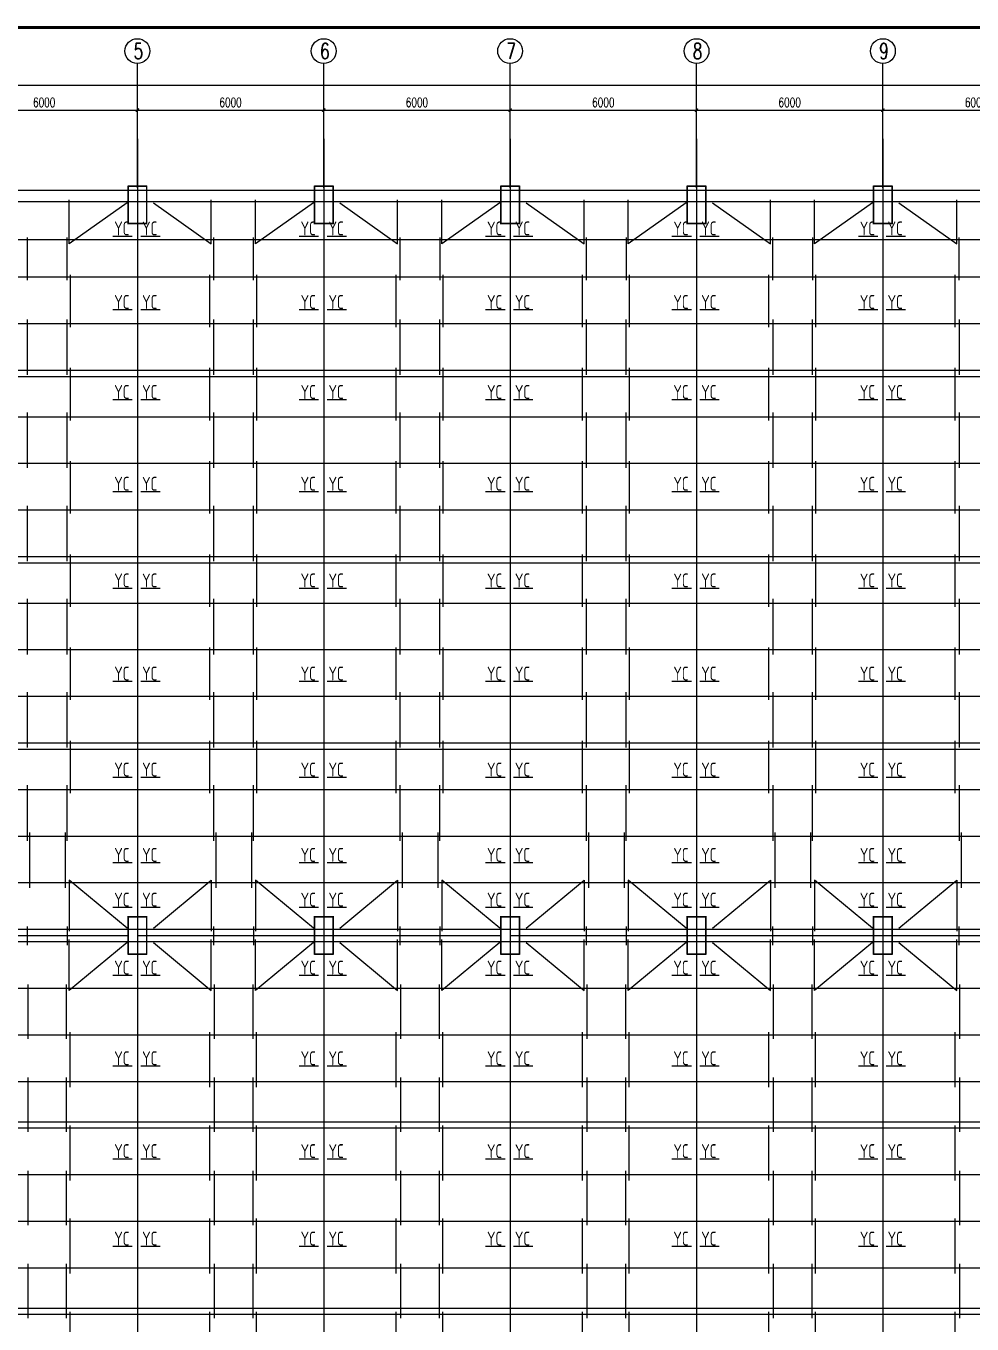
# Model space of a CAD drawing. Extents: x -73672 to 366960, y -527333 to 140666.
# Drawn here: x 219770 to 250226, y -317779 to -275983 of the extents above; entities that cross this region are included whole.
import ezdxf
from ezdxf.enums import TextEntityAlignment as Align

# ---------------------------------------------------------------- set-up
doc = ezdxf.new("R2010")
doc.units = 0
doc.header["$LTSCALE"] = 1000
doc.header["$MEASUREMENT"] = 0
for name, color, linetype in [('AXIS', 3, 'Continuous'), ('AXIS_TEXT', 7, 'Continuous'), ('COLUMN', 9, 'Continuous'), ('PUB_TITLE', 4, 'Continuous'), ('TEXT', 3, 'Continuous')]:
    doc.layers.add(name, color=color, linetype=linetype)
doc.styles.add('_TCH_AXIS', font='COMPLEX', dxfattribs={"bigfont": 'GBCBIG'})
doc.styles.add('_TCH_DIM_T3', font='SIMPLEX', dxfattribs={"width": 0.705882, "bigfont": 'GBCBIG'})
doc.styles.add('COMPLEX', font='COMPLEX', dxfattribs={"bigfont": 'Tssdchn.shx'})
doc.styles.add('TSSD_Rein', font='Tssdeng.shx', dxfattribs={"width": 0.7, "bigfont": 'hztxt.shx'})
doc.dimstyles.new('_TCH_ARCH-100', dxfattribs={"dimtxt": 297.5, "dimasz": 100, "dimexe": 250, "dimexo": 300, "dimgap": 100, "dimtad": 1, "dimdec": 0, "dimzin": 0, "dimdsep": 46, "dimtxsty": '_TCH_DIM_T3', "dimblk": 'ARCHTICK', "dimcen": 0.09, "dimclrt": 7, "dimazin": 2, "dimtfac": 1, "dimtdec": 0, "dimtix": 1, "dimtmove": 2, "dimatfit": 3, "dimfxl": 0, "dimtolj": 1, "dimtzin": 0, "dimarcsym": 0})

# ---------------------------------------------------------------- blocks, each defined once
blk = doc.blocks.new('_ArchTick')
at = {"color": 0, "linetype": 'ByBlock', "const_width": 0.4}
blk.add_lwpolyline([(-0.5, -0.5), (0.5, 0.5)], dxfattribs=at)
blk = doc.blocks.new('*D8656')
at = {"layer": 'AXIS', "color": 0, "lineweight": -2}
for p, q in [((199356, -280893), (199356, -277643)), ((199356, -277893), (307356, -277893)), ((307356, -280893), (307356, -277643))]:
    blk.add_line(p, q, dxfattribs=at)
at = {"layer": 'Defpoints', "color": 0}
for p in [(307356, -277893), (199356, -281193), (307356, -281193)]:
    blk.add_point(p, dxfattribs=at)
at = {"layer": 'AXIS', "color": 0, "linetype": 'ByBlock', "lineweight": -2, "xscale": 100, "yscale": 100, "zscale": 100, "rotation": 180}
blk.add_blockref('_ArchTick', (199356, -277893), dxfattribs=at)
at = {"layer": 'AXIS', "color": 0, "linetype": 'ByBlock', "lineweight": -2, "xscale": 100, "yscale": 100, "zscale": 100}
blk.add_blockref('_ArchTick', (307356, -277893), dxfattribs=at)
at = {"layer": 'AXIS', "color": 7, "insert": (253356, -277645), "char_height": 297.5, "attachment_point": 5, "style": '_TCH_DIM_T3'}
blk.add_mtext('\\A1;108000', dxfattribs=at)
blk = doc.blocks.new('*D8660')
at = {"layer": 'AXIS', "color": 0, "lineweight": -2}
for p, q in [((217356, -280893), (217356, -278443)), ((217356, -278693), (223356, -278693)), ((223356, -280893), (223356, -278443))]:
    blk.add_line(p, q, dxfattribs=at)
at = {"layer": 'Defpoints', "color": 0}
for p in [(223356, -278693), (217356, -281193), (223356, -281193)]:
    blk.add_point(p, dxfattribs=at)
at = {"layer": 'AXIS', "color": 0, "linetype": 'ByBlock', "lineweight": -2, "xscale": 100, "yscale": 100, "zscale": 100, "rotation": 180}
blk.add_blockref('_ArchTick', (217356, -278693), dxfattribs=at)
at = {"layer": 'AXIS', "color": 0, "linetype": 'ByBlock', "lineweight": -2, "xscale": 100, "yscale": 100, "zscale": 100}
blk.add_blockref('_ArchTick', (223356, -278693), dxfattribs=at)
at = {"layer": 'AXIS', "color": 7, "insert": (220356, -278445), "char_height": 297.5, "attachment_point": 5, "style": '_TCH_DIM_T3'}
blk.add_mtext('\\A1;6000', dxfattribs=at)
blk = doc.blocks.new('*D8661')
at = {"layer": 'AXIS', "color": 0, "lineweight": -2}
for p, q in [((223356, -280893), (223356, -278443)), ((223356, -278693), (229356, -278693)), ((229356, -280893), (229356, -278443))]:
    blk.add_line(p, q, dxfattribs=at)
at = {"layer": 'Defpoints', "color": 0}
for p in [(229356, -278693), (223356, -281193), (229356, -281193)]:
    blk.add_point(p, dxfattribs=at)
at = {"layer": 'AXIS', "color": 0, "linetype": 'ByBlock', "lineweight": -2, "xscale": 100, "yscale": 100, "zscale": 100, "rotation": 180}
blk.add_blockref('_ArchTick', (223356, -278693), dxfattribs=at)
at = {"layer": 'AXIS', "color": 0, "linetype": 'ByBlock', "lineweight": -2, "xscale": 100, "yscale": 100, "zscale": 100}
blk.add_blockref('_ArchTick', (229356, -278693), dxfattribs=at)
at = {"layer": 'AXIS', "color": 7, "insert": (226356, -278445), "char_height": 297.5, "attachment_point": 5, "style": '_TCH_DIM_T3'}
blk.add_mtext('\\A1;6000', dxfattribs=at)
blk = doc.blocks.new('*D8662')
at = {"layer": 'AXIS', "color": 0, "lineweight": -2}
for p, q in [((229356, -280893), (229356, -278443)), ((229356, -278693), (235356, -278693)), ((235356, -280893), (235356, -278443))]:
    blk.add_line(p, q, dxfattribs=at)
at = {"layer": 'Defpoints', "color": 0}
for p in [(235356, -278693), (229356, -281193), (235356, -281193)]:
    blk.add_point(p, dxfattribs=at)
at = {"layer": 'AXIS', "color": 0, "linetype": 'ByBlock', "lineweight": -2, "xscale": 100, "yscale": 100, "zscale": 100, "rotation": 180}
blk.add_blockref('_ArchTick', (229356, -278693), dxfattribs=at)
at = {"layer": 'AXIS', "color": 0, "linetype": 'ByBlock', "lineweight": -2, "xscale": 100, "yscale": 100, "zscale": 100}
blk.add_blockref('_ArchTick', (235356, -278693), dxfattribs=at)
at = {"layer": 'AXIS', "color": 7, "insert": (232356, -278445), "char_height": 297.5, "attachment_point": 5, "style": '_TCH_DIM_T3'}
blk.add_mtext('\\A1;6000', dxfattribs=at)
blk = doc.blocks.new('*D8663')
at = {"layer": 'AXIS', "color": 0, "lineweight": -2}
for p, q in [((235356, -280893), (235356, -278443)), ((235356, -278693), (241356, -278693)), ((241356, -280893), (241356, -278443))]:
    blk.add_line(p, q, dxfattribs=at)
at = {"layer": 'Defpoints', "color": 0}
for p in [(241356, -278693), (235356, -281193), (241356, -281193)]:
    blk.add_point(p, dxfattribs=at)
at = {"layer": 'AXIS', "color": 0, "linetype": 'ByBlock', "lineweight": -2, "xscale": 100, "yscale": 100, "zscale": 100, "rotation": 180}
blk.add_blockref('_ArchTick', (235356, -278693), dxfattribs=at)
at = {"layer": 'AXIS', "color": 0, "linetype": 'ByBlock', "lineweight": -2, "xscale": 100, "yscale": 100, "zscale": 100}
blk.add_blockref('_ArchTick', (241356, -278693), dxfattribs=at)
at = {"layer": 'AXIS', "color": 7, "insert": (238356, -278445), "char_height": 297.5, "attachment_point": 5, "style": '_TCH_DIM_T3'}
blk.add_mtext('\\A1;6000', dxfattribs=at)
blk = doc.blocks.new('*D8664')
at = {"layer": 'AXIS', "color": 0, "lineweight": -2}
for p, q in [((241356, -280893), (241356, -278443)), ((241356, -278693), (247356, -278693)), ((247356, -280893), (247356, -278443))]:
    blk.add_line(p, q, dxfattribs=at)
at = {"layer": 'Defpoints', "color": 0}
for p in [(247356, -278693), (241356, -281193), (247356, -281193)]:
    blk.add_point(p, dxfattribs=at)
at = {"layer": 'AXIS', "color": 0, "linetype": 'ByBlock', "lineweight": -2, "xscale": 100, "yscale": 100, "zscale": 100, "rotation": 180}
blk.add_blockref('_ArchTick', (241356, -278693), dxfattribs=at)
at = {"layer": 'AXIS', "color": 0, "linetype": 'ByBlock', "lineweight": -2, "xscale": 100, "yscale": 100, "zscale": 100}
blk.add_blockref('_ArchTick', (247356, -278693), dxfattribs=at)
at = {"layer": 'AXIS', "color": 7, "insert": (244356, -278445), "char_height": 297.5, "attachment_point": 5, "style": '_TCH_DIM_T3'}
blk.add_mtext('\\A1;6000', dxfattribs=at)
blk = doc.blocks.new('*D8665')
at = {"layer": 'AXIS', "color": 0, "lineweight": -2}
for p, q in [((247356, -280893), (247356, -278443)), ((247356, -278693), (253356, -278693)), ((253356, -280893), (253356, -278443))]:
    blk.add_line(p, q, dxfattribs=at)
at = {"layer": 'Defpoints', "color": 0}
for p in [(253356, -278693), (247356, -281193), (253356, -281193)]:
    blk.add_point(p, dxfattribs=at)
at = {"layer": 'AXIS', "color": 0, "linetype": 'ByBlock', "lineweight": -2, "xscale": 100, "yscale": 100, "zscale": 100, "rotation": 180}
blk.add_blockref('_ArchTick', (247356, -278693), dxfattribs=at)
at = {"layer": 'AXIS', "color": 0, "linetype": 'ByBlock', "lineweight": -2, "xscale": 100, "yscale": 100, "zscale": 100}
blk.add_blockref('_ArchTick', (253356, -278693), dxfattribs=at)
at = {"layer": 'AXIS', "color": 7, "insert": (250356, -278445), "char_height": 297.5, "attachment_point": 5, "style": '_TCH_DIM_T3'}
blk.add_mtext('\\A1;6000', dxfattribs=at)
blk = doc.blocks.new('_AXISO')
blk.add_circle((0, 0), 0.5)
at = {"layer": 'AXIS_TEXT', "style": 'COMPLEX'}
blk.add_attdef('A', text='', height=0.56, dxfattribs=at).set_placement((-0.25, -0.28), (0.25, -0.28), align=Align.FIT)

msp = doc.modelspace()

# ---------------------------------------------------------------- linework, layer by layer
at = {"color": 1}
for p, q in [((223356.38, -279613.36), (223356.38, -337919.16)), ((229356.38, -279613.36), (229356.38, -337919.16)), ((235356.38, -279613.36), (235356.38, -337919.16)), ((241356.38, -279613.36), (241356.38, -337919.16)), ((247356.38, -279613.36), (247356.38, -337919.16)), ((196970.72, -281265.56), (308442.6, -281265.56)), ((196970.72, -287265.56), (308442.6, -287265.56)), ((196970.72, -293265.56), (308442.6, -293265.56)), ((196970.72, -299265.56), (308442.6, -299265.56)), ((205356.38, -305265.56), (223056.38, -305265.56)), ((223356.38, -305265.56), (235056.38, -305265.56)), ((235356.38, -305265.56), (277056.38, -305265.56)), ((196970.72, -311265.56), (308442.6, -311265.56)), ((196970.72, -317265.56), (308442.6, -317265.56))]:
    msp.add_line(p, q, dxfattribs=at)
for p, q in [((221158.95, -282996.2), (221158.95, -281582.56)), ((223024.08, -281677.76), (221158.95, -282996.2)), ((223870.43, -281677.76), (225735.56, -282996.2)), ((225735.56, -282996.2), (225735.56, -281582.56)), ((227158.95, -282996.2), (227158.95, -281582.56)), ((229024.08, -281677.76), (227158.95, -282996.2)), ((229870.43, -281677.76), (231735.56, -282996.2)), ((231735.56, -282996.2), (231735.56, -281582.56)), ((233158.95, -282996.2), (233158.95, -281582.56)), ((235024.08, -281677.76), (233158.95, -282996.2)), ((235870.43, -281677.76), (237735.56, -282996.2)), ((237735.56, -282996.2), (237735.56, -281582.56)), ((239158.95, -282996.2), (239158.95, -281582.56)), ((241024.08, -281677.76), (239158.95, -282996.2)), ((241870.43, -281677.76), (243735.56, -282996.2)), ((243735.56, -282996.2), (243735.56, -281582.56)), ((245158.95, -282996.2), (245158.95, -281582.56)), ((247024.08, -281677.76), (245158.95, -282996.2)), ((247870.43, -281677.76), (249735.56, -282996.2)), ((249735.56, -282996.2), (249735.56, -281582.56)), ((222566.8, -282748.83), (223192.3, -282748.83)), ((223462.96, -282748.83), (224088.46, -282748.83)), ((228566.8, -282748.83), (229192.3, -282748.83)), ((229462.96, -282748.83), (230088.46, -282748.83)), ((234566.8, -282748.83), (235192.3, -282748.83)), ((235462.96, -282748.83), (236088.46, -282748.83)), ((240566.8, -282748.83), (241192.3, -282748.83)), ((241462.96, -282748.83), (242088.46, -282748.83)), ((246566.8, -282748.83), (247192.3, -282748.83)), ((247462.96, -282748.83), (248088.46, -282748.83)), ((222566.8, -285116.87), (223192.3, -285116.87)), ((223462.96, -285116.87), (224088.46, -285116.87)), ((228566.8, -285116.87), (229192.3, -285116.87)), ((229462.96, -285116.87), (230088.46, -285116.87)), ((234566.8, -285116.87), (235192.3, -285116.87)), ((235462.96, -285116.87), (236088.46, -285116.87)), ((240566.8, -285116.87), (241192.3, -285116.87)), ((241462.96, -285116.87), (242088.46, -285116.87)), ((246566.8, -285116.87), (247192.3, -285116.87)), ((247462.96, -285116.87), (248088.46, -285116.87)), ((222566.8, -288014.77), (223192.3, -288014.77)), ((223462.96, -288014.77), (224088.46, -288014.77)), ((228566.8, -288014.77), (229192.3, -288014.77)), ((229462.96, -288014.77), (230088.46, -288014.77)), ((234566.8, -288014.77), (235192.3, -288014.77)), ((235462.96, -288014.77), (236088.46, -288014.77)), ((240566.8, -288014.77), (241192.3, -288014.77)), ((241462.96, -288014.77), (242088.46, -288014.77)), ((246566.8, -288014.77), (247192.3, -288014.77)), ((247462.96, -288014.77), (248088.46, -288014.77)), ((222566.8, -290969.87), (223192.3, -290969.87)), ((223462.96, -290969.87), (224088.46, -290969.87)), ((228566.8, -290969.87), (229192.3, -290969.87)), ((229462.96, -290969.87), (230088.46, -290969.87)), ((234566.8, -290969.87), (235192.3, -290969.87)), ((235462.96, -290969.87), (236088.46, -290969.87)), ((240566.8, -290969.87), (241192.3, -290969.87)), ((241462.96, -290969.87), (242088.46, -290969.87)), ((246566.8, -290969.87), (247192.3, -290969.87)), ((247462.96, -290969.87), (248088.46, -290969.87)), ((222566.8, -294082.42), (223192.3, -294082.42)), ((223462.96, -294082.42), (224088.46, -294082.42)), ((228566.8, -294082.42), (229192.3, -294082.42)), ((229462.96, -294082.42), (230088.46, -294082.42)), ((234566.8, -294082.42), (235192.3, -294082.42)), ((235462.96, -294082.42), (236088.46, -294082.42)), ((240566.8, -294082.42), (241192.3, -294082.42)), ((241462.96, -294082.42), (242088.46, -294082.42)), ((246566.8, -294082.42), (247192.3, -294082.42)), ((247462.96, -294082.42), (248088.46, -294082.42)), ((222566.8, -297079.86), (223192.3, -297079.86)), ((223462.96, -297079.86), (224088.46, -297079.86)), ((228566.8, -297079.86), (229192.3, -297079.86)), ((229462.96, -297079.86), (230088.46, -297079.86)), ((234566.8, -297079.86), (235192.3, -297079.86)), ((235462.96, -297079.86), (236088.46, -297079.86)), ((240566.8, -297079.86), (241192.3, -297079.86)), ((241462.96, -297079.86), (242088.46, -297079.86)), ((246566.8, -297079.86), (247192.3, -297079.86)), ((247462.96, -297079.86), (248088.46, -297079.86)), ((222566.8, -300170.95), (223192.3, -300170.95)), ((223462.96, -300170.95), (224088.46, -300170.95)), ((228566.8, -300170.95), (229192.3, -300170.95)), ((229462.96, -300170.95), (230088.46, -300170.95)), ((234566.8, -300170.95), (235192.3, -300170.95)), ((235462.96, -300170.95), (236088.46, -300170.95)), ((240566.8, -300170.95), (241192.3, -300170.95)), ((241462.96, -300170.95), (242088.46, -300170.95)), ((246566.8, -300170.95), (247192.3, -300170.95)), ((247462.96, -300170.95), (248088.46, -300170.95)), ((222566.8, -302918.58), (223192.3, -302918.58)), ((223462.96, -302918.58), (224088.46, -302918.58)), ((228566.8, -302918.58), (229192.3, -302918.58)), ((229462.96, -302918.58), (230088.46, -302918.58)), ((234566.8, -302918.58), (235192.3, -302918.58)), ((235462.96, -302918.58), (236088.46, -302918.58)), ((240566.8, -302918.58), (241192.3, -302918.58)), ((241462.96, -302918.58), (242088.46, -302918.58)), ((246566.8, -302918.58), (247192.3, -302918.58)), ((247462.96, -302918.58), (248088.46, -302918.58)), ((223024.08, -305033.35), (221158.95, -303488.51)), ((221158.95, -303488.51), (221158.95, -305128.55)), ((223870.43, -305033.35), (225735.56, -303488.51)), ((225735.56, -303488.51), (225735.56, -305128.55)), ((229024.08, -305033.35), (227158.95, -303488.51)), ((227158.95, -303488.51), (227158.95, -305128.55)), ((229870.43, -305033.35), (231735.56, -303488.51)), ((231735.56, -303488.51), (231735.56, -305128.55)), ((235024.08, -305033.35), (233158.95, -303488.51)), ((233158.95, -303488.51), (233158.95, -305128.55)), ((235870.43, -305033.35), (237735.56, -303488.51)), ((237735.56, -303488.51), (237735.56, -305128.55)), ((241024.08, -305033.35), (239158.95, -303488.51)), ((239158.95, -303488.51), (239158.95, -305128.55)), ((241870.43, -305033.35), (243735.56, -303488.51)), ((243735.56, -303488.51), (243735.56, -305128.55)), ((247024.08, -305033.35), (245158.95, -303488.51)), ((245158.95, -303488.51), (245158.95, -305128.55)), ((247870.43, -305033.35), (249735.56, -303488.51)), ((249735.56, -303488.51), (249735.56, -305128.55)), ((222566.8, -304361.09), (223192.3, -304361.09)), ((223462.96, -304361.09), (224088.46, -304361.09)), ((228566.8, -304361.09), (229192.3, -304361.09)), ((229462.96, -304361.09), (230088.46, -304361.09)), ((234566.8, -304361.09), (235192.3, -304361.09)), ((235462.96, -304361.09), (236088.46, -304361.09)), ((240566.8, -304361.09), (241192.3, -304361.09)), ((241462.96, -304361.09), (242088.46, -304361.09)), ((246566.8, -304361.09), (247192.3, -304361.09)), ((247462.96, -304361.09), (248088.46, -304361.09)), ((221158.95, -307042.6), (221158.95, -305402.56)), ((223024.08, -305497.76), (221158.95, -307042.6)), ((223870.43, -305497.76), (225735.56, -307042.6)), ((225735.56, -307042.6), (225735.56, -305402.56)), ((227158.95, -307042.6), (227158.95, -305402.56)), ((229024.08, -305497.76), (227158.95, -307042.6)), ((229870.43, -305497.76), (231735.56, -307042.6)), ((231735.56, -307042.6), (231735.56, -305402.56)), ((233158.95, -307042.6), (233158.95, -305402.56)), ((235024.08, -305497.76), (233158.95, -307042.6)), ((235870.43, -305497.76), (237735.56, -307042.6)), ((237735.56, -307042.6), (237735.56, -305402.56)), ((239158.95, -307042.6), (239158.95, -305402.56)), ((241024.08, -305497.76), (239158.95, -307042.6)), ((241870.43, -305497.76), (243735.56, -307042.6)), ((243735.56, -307042.6), (243735.56, -305402.56)), ((245158.95, -307042.6), (245158.95, -305402.56)), ((247024.08, -305497.76), (245158.95, -307042.6)), ((247870.43, -305497.76), (249735.56, -307042.6)), ((249735.56, -307042.6), (249735.56, -305402.56)), ((222566.8, -306548.8), (223192.3, -306548.8)), ((223462.96, -306548.8), (224088.46, -306548.8)), ((228566.8, -306548.8), (229192.3, -306548.8)), ((229462.96, -306548.8), (230088.46, -306548.8)), ((234566.8, -306548.8), (235192.3, -306548.8)), ((235462.96, -306548.8), (236088.46, -306548.8)), ((240566.8, -306548.8), (241192.3, -306548.8)), ((241462.96, -306548.8), (242088.46, -306548.8)), ((246566.8, -306548.8), (247192.3, -306548.8)), ((247462.96, -306548.8), (248088.46, -306548.8)), ((222566.8, -309468.16), (223192.3, -309468.16)), ((223462.96, -309468.16), (224088.46, -309468.16)), ((228566.8, -309468.16), (229192.3, -309468.16)), ((229462.96, -309468.16), (230088.46, -309468.16)), ((234566.8, -309468.16), (235192.3, -309468.16)), ((235462.96, -309468.16), (236088.46, -309468.16)), ((240566.8, -309468.16), (241192.3, -309468.16)), ((241462.96, -309468.16), (242088.46, -309468.16)), ((246566.8, -309468.16), (247192.3, -309468.16)), ((247462.96, -309468.16), (248088.46, -309468.16)), ((222566.8, -312457.5), (223192.3, -312457.5)), ((223462.96, -312457.5), (224088.46, -312457.5)), ((228566.8, -312457.5), (229192.3, -312457.5)), ((229462.96, -312457.5), (230088.46, -312457.5)), ((234566.8, -312457.5), (235192.3, -312457.5)), ((235462.96, -312457.5), (236088.46, -312457.5)), ((240566.8, -312457.5), (241192.3, -312457.5)), ((241462.96, -312457.5), (242088.46, -312457.5)), ((246566.8, -312457.5), (247192.3, -312457.5)), ((247462.96, -312457.5), (248088.46, -312457.5)), ((222566.8, -315273.83), (223192.3, -315273.83)), ((223462.96, -315273.83), (224088.46, -315273.83)), ((228566.8, -315273.83), (229192.3, -315273.83)), ((229462.96, -315273.83), (230088.46, -315273.83)), ((234566.8, -315273.83), (235192.3, -315273.83)), ((235462.96, -315273.83), (236088.46, -315273.83)), ((240566.8, -315273.83), (241192.3, -315273.83)), ((241462.96, -315273.83), (242088.46, -315273.83)), ((246566.8, -315273.83), (247192.3, -315273.83)), ((247462.96, -315273.83), (248088.46, -315273.83))]:
    msp.add_line(p, q)
at = {"color": 0}
for p, q in [((219804.98, -282799.2), (219804.98, -284172.27)), ((221088.95, -282799.2), (221088.95, -284172.27)), ((225804.98, -282799.2), (225804.98, -284172.27)), ((227088.95, -282799.2), (227088.95, -284172.27)), ((231804.98, -282799.2), (231804.98, -284172.27)), ((233088.95, -282799.2), (233088.95, -284172.27)), ((237804.98, -282799.2), (237804.98, -284172.27)), ((239088.95, -282799.2), (239088.95, -284172.27)), ((243804.98, -282799.2), (243804.98, -284172.27)), ((245088.95, -282799.2), (245088.95, -284172.27)), ((249804.98, -282799.2), (249804.98, -284172.27)), ((221191.87, -283996.24), (221191.87, -285681.65)), ((225674.17, -283996.24), (225674.17, -285681.65)), ((227191.87, -283996.24), (227191.87, -285681.65)), ((231674.17, -283996.24), (231674.17, -285681.65)), ((233191.87, -283996.24), (233191.87, -285681.65)), ((237674.17, -283996.24), (237674.17, -285681.65)), ((239191.87, -283996.24), (239191.87, -285681.65)), ((243674.17, -283996.24), (243674.17, -285681.65)), ((245191.87, -283996.24), (245191.87, -285681.65)), ((249674.17, -283996.24), (249674.17, -285681.65)), ((219808.33, -285430.1), (219808.33, -287216.12)), ((221082.87, -285430.1), (221082.87, -287216.12)), ((225808.33, -285430.1), (225808.33, -287216.12)), ((227082.87, -285430.1), (227082.87, -287216.12)), ((231808.33, -285430.1), (231808.33, -287216.12)), ((233082.87, -285430.1), (233082.87, -287216.12)), ((237808.33, -285430.1), (237808.33, -287216.12)), ((239082.87, -285430.1), (239082.87, -287216.12)), ((243808.33, -285430.1), (243808.33, -287216.12)), ((245082.87, -285430.1), (245082.87, -287216.12)), ((249808.33, -285430.1), (249808.33, -287216.12)), ((221191.87, -286996.24), (221191.87, -288681.65)), ((225674.17, -286996.24), (225674.17, -288681.65)), ((227191.87, -286996.24), (227191.87, -288681.65)), ((231674.17, -286996.24), (231674.17, -288681.65)), ((233191.87, -286996.24), (233191.87, -288681.65)), ((237674.17, -286996.24), (237674.17, -288681.65)), ((239191.87, -286996.24), (239191.87, -288681.65)), ((243674.17, -286996.24), (243674.17, -288681.65)), ((245191.87, -286996.24), (245191.87, -288681.65)), ((249674.17, -286996.24), (249674.17, -288681.65)), ((219808.33, -288430.1), (219808.33, -290216.12)), ((221082.87, -288430.1), (221082.87, -290216.12)), ((225808.33, -288430.1), (225808.33, -290216.12)), ((227082.87, -288430.1), (227082.87, -290216.12)), ((231808.33, -288430.1), (231808.33, -290216.12)), ((233082.87, -288430.1), (233082.87, -290216.12)), ((237808.33, -288430.1), (237808.33, -290216.12)), ((239082.87, -288430.1), (239082.87, -290216.12)), ((243808.33, -288430.1), (243808.33, -290216.12)), ((245082.87, -288430.1), (245082.87, -290216.12)), ((249808.33, -288430.1), (249808.33, -290216.12)), ((221191.87, -289996.24), (221191.87, -291681.65)), ((225674.17, -289996.24), (225674.17, -291681.65)), ((227191.87, -289996.24), (227191.87, -291681.65)), ((231674.17, -289996.24), (231674.17, -291681.65)), ((233191.87, -289996.24), (233191.87, -291681.65)), ((237674.17, -289996.24), (237674.17, -291681.65)), ((239191.87, -289996.24), (239191.87, -291681.65)), ((243674.17, -289996.24), (243674.17, -291681.65)), ((245191.87, -289996.24), (245191.87, -291681.65)), ((249674.17, -289996.24), (249674.17, -291681.65)), ((219808.33, -291430.1), (219808.33, -293216.12)), ((221082.87, -291430.1), (221082.87, -293216.12)), ((225808.33, -291430.1), (225808.33, -293216.12)), ((227082.87, -291430.1), (227082.87, -293216.12)), ((231808.33, -291430.1), (231808.33, -293216.12)), ((233082.87, -291430.1), (233082.87, -293216.12)), ((237808.33, -291430.1), (237808.33, -293216.12)), ((239082.87, -291430.1), (239082.87, -293216.12)), ((243808.33, -291430.1), (243808.33, -293216.12)), ((245082.87, -291430.1), (245082.87, -293216.12)), ((249808.33, -291430.1), (249808.33, -293216.12)), ((221191.87, -292996.24), (221191.87, -294681.65)), ((225674.17, -292996.24), (225674.17, -294681.65)), ((227191.87, -292996.24), (227191.87, -294681.65)), ((231674.17, -292996.24), (231674.17, -294681.65)), ((233191.87, -292996.24), (233191.87, -294681.65)), ((237674.17, -292996.24), (237674.17, -294681.65)), ((239191.87, -292996.24), (239191.87, -294681.65)), ((243674.17, -292996.24), (243674.17, -294681.65)), ((245191.87, -292996.24), (245191.87, -294681.65)), ((249674.17, -292996.24), (249674.17, -294681.65)), ((219808.33, -294430.1), (219808.33, -296216.12)), ((221082.87, -294430.1), (221082.87, -296216.12)), ((225808.33, -294430.1), (225808.33, -296216.12)), ((227082.87, -294430.1), (227082.87, -296216.12)), ((231808.33, -294430.1), (231808.33, -296216.12)), ((233082.87, -294430.1), (233082.87, -296216.12)), ((237808.33, -294430.1), (237808.33, -296216.12)), ((239082.87, -294430.1), (239082.87, -296216.12)), ((243808.33, -294430.1), (243808.33, -296216.12)), ((245082.87, -294430.1), (245082.87, -296216.12)), ((249808.33, -294430.1), (249808.33, -296216.12)), ((221191.87, -295996.24), (221191.87, -297681.65)), ((225674.17, -295996.24), (225674.17, -297681.65)), ((227191.87, -295996.24), (227191.87, -297681.65)), ((231674.17, -295996.24), (231674.17, -297681.65)), ((233191.87, -295996.24), (233191.87, -297681.65)), ((237674.17, -295996.24), (237674.17, -297681.65)), ((239191.87, -295996.24), (239191.87, -297681.65)), ((243674.17, -295996.24), (243674.17, -297681.65)), ((245191.87, -295996.24), (245191.87, -297681.65)), ((249674.17, -295996.24), (249674.17, -297681.65)), ((219808.33, -297430.1), (219808.33, -299216.12)), ((221082.87, -297430.1), (221082.87, -299216.12)), ((225808.33, -297430.1), (225808.33, -299216.12)), ((227082.87, -297430.1), (227082.87, -299216.12)), ((231808.33, -297430.1), (231808.33, -299216.12)), ((233082.87, -297430.1), (233082.87, -299216.12)), ((237808.33, -297430.1), (237808.33, -299216.12)), ((239082.87, -297430.1), (239082.87, -299216.12)), ((243808.33, -297430.1), (243808.33, -299216.12)), ((245082.87, -297430.1), (245082.87, -299216.12)), ((249808.33, -297430.1), (249808.33, -299216.12)), ((221191.87, -298996.24), (221191.87, -300681.65)), ((225674.17, -298996.24), (225674.17, -300681.65)), ((227191.87, -298996.24), (227191.87, -300681.65)), ((231674.17, -298996.24), (231674.17, -300681.65)), ((233191.87, -298996.24), (233191.87, -300681.65)), ((237674.17, -298996.24), (237674.17, -300681.65)), ((239191.87, -298996.24), (239191.87, -300681.65)), ((243674.17, -298996.24), (243674.17, -300681.65)), ((245191.87, -298996.24), (245191.87, -300681.65)), ((249674.17, -298996.24), (249674.17, -300681.65)), ((219808.33, -300430.1), (219808.33, -302216.12)), ((221082.87, -300430.1), (221082.87, -302216.12)), ((225808.33, -300430.1), (225808.33, -302216.12)), ((227082.87, -300430.1), (227082.87, -302216.12)), ((231808.33, -300430.1), (231808.33, -302216.12)), ((233082.87, -300430.1), (233082.87, -302216.12)), ((237808.33, -300430.1), (237808.33, -302216.12)), ((239082.87, -300430.1), (239082.87, -302216.12)), ((243808.33, -300430.1), (243808.33, -302216.12)), ((245082.87, -300430.1), (245082.87, -302216.12)), ((249808.33, -300430.1), (249808.33, -302216.12)), ((219880.26, -301952.99), (219880.26, -303730.63)), ((221029.02, -301952.99), (221029.02, -303730.63)), ((225880.26, -301952.99), (225880.26, -303730.63)), ((227029.02, -301952.99), (227029.02, -303730.63)), ((231880.26, -301952.99), (231880.26, -303730.63)), ((233029.02, -301952.99), (233029.02, -303730.63)), ((237880.26, -301952.99), (237880.26, -303730.63)), ((239029.02, -301952.99), (239029.02, -303730.63)), ((243880.26, -301952.99), (243880.26, -303730.63)), ((245029.02, -301952.99), (245029.02, -303730.63)), ((249880.26, -301952.99), (249880.26, -303730.63)), ((219803.82, -304976.96), (219803.82, -305584.88)), ((221093.03, -304976.96), (221093.03, -305584.88)), ((225803.82, -304976.96), (225803.82, -305584.88)), ((227093.03, -304976.96), (227093.03, -305584.88)), ((231803.82, -304976.96), (231803.82, -305584.88)), ((233093.03, -304976.96), (233093.03, -305584.88)), ((237803.82, -304976.96), (237803.82, -305584.88)), ((239093.03, -304976.96), (239093.03, -305584.88)), ((243803.82, -304976.96), (243803.82, -305584.88)), ((245093.03, -304976.96), (245093.03, -305584.88)), ((249803.82, -304976.96), (249803.82, -305584.88)), ((219827.72, -306842.33), (219827.72, -308594.82)), ((221068.71, -306842.33), (221068.71, -308594.82)), ((225827.72, -306842.33), (225827.72, -308594.82)), ((227068.71, -306842.33), (227068.71, -308594.82)), ((231827.72, -306842.33), (231827.72, -308594.82)), ((233068.71, -306842.33), (233068.71, -308594.82)), ((237827.72, -306842.33), (237827.72, -308594.82)), ((239068.71, -306842.33), (239068.71, -308594.82)), ((243827.72, -306842.33), (243827.72, -308594.82)), ((245068.71, -306842.33), (245068.71, -308594.82)), ((249827.72, -306842.33), (249827.72, -308594.82)), ((221179.22, -308384.49), (221179.22, -310155.43)), ((225676.61, -308384.49), (225676.61, -310155.43)), ((227179.22, -308384.49), (227179.22, -310155.43)), ((231676.61, -308384.49), (231676.61, -310155.43)), ((233179.22, -308384.49), (233179.22, -310155.43)), ((237676.61, -308384.49), (237676.61, -310155.43)), ((239179.22, -308384.49), (239179.22, -310155.43)), ((243676.61, -308384.49), (243676.61, -310155.43)), ((245179.22, -308384.49), (245179.22, -310155.43)), ((249676.61, -308384.49), (249676.61, -310155.43)), ((219827.72, -309842.33), (219827.72, -311594.82)), ((221068.71, -309842.33), (221068.71, -311594.82)), ((225827.72, -309842.33), (225827.72, -311594.82)), ((227068.71, -309842.33), (227068.71, -311594.82)), ((231827.72, -309842.33), (231827.72, -311594.82)), ((233068.71, -309842.33), (233068.71, -311594.82)), ((237827.72, -309842.33), (237827.72, -311594.82)), ((239068.71, -309842.33), (239068.71, -311594.82)), ((243827.72, -309842.33), (243827.72, -311594.82)), ((245068.71, -309842.33), (245068.71, -311594.82)), ((249827.72, -309842.33), (249827.72, -311594.82)), ((221179.22, -311384.49), (221179.22, -313155.43)), ((225676.61, -311384.49), (225676.61, -313155.43)), ((227179.22, -311384.49), (227179.22, -313155.43)), ((231676.61, -311384.49), (231676.61, -313155.43)), ((233179.22, -311384.49), (233179.22, -313155.43)), ((237676.61, -311384.49), (237676.61, -313155.43)), ((239179.22, -311384.49), (239179.22, -313155.43)), ((243676.61, -311384.49), (243676.61, -313155.43)), ((245179.22, -311384.49), (245179.22, -313155.43)), ((249676.61, -311384.49), (249676.61, -313155.43)), ((219827.72, -312842.33), (219827.72, -314594.82)), ((221068.71, -312842.33), (221068.71, -314594.82)), ((225827.72, -312842.33), (225827.72, -314594.82)), ((227068.71, -312842.33), (227068.71, -314594.82)), ((231827.72, -312842.33), (231827.72, -314594.82)), ((233068.71, -312842.33), (233068.71, -314594.82)), ((237827.72, -312842.33), (237827.72, -314594.82)), ((239068.71, -312842.33), (239068.71, -314594.82)), ((243827.72, -312842.33), (243827.72, -314594.82)), ((245068.71, -312842.33), (245068.71, -314594.82)), ((249827.72, -312842.33), (249827.72, -314594.82)), ((221179.22, -314384.49), (221179.22, -316155.43)), ((225676.61, -314384.49), (225676.61, -316155.43)), ((227179.22, -314384.49), (227179.22, -316155.43)), ((231676.61, -314384.49), (231676.61, -316155.43)), ((233179.22, -314384.49), (233179.22, -316155.43)), ((237676.61, -314384.49), (237676.61, -316155.43)), ((239179.22, -314384.49), (239179.22, -316155.43)), ((243676.61, -314384.49), (243676.61, -316155.43)), ((245179.22, -314384.49), (245179.22, -316155.43)), ((249676.61, -314384.49), (249676.61, -316155.43)), ((219827.72, -315842.33), (219827.72, -317594.82)), ((221068.71, -315842.33), (221068.71, -317594.82)), ((225827.72, -315842.33), (225827.72, -317594.82)), ((227068.71, -315842.33), (227068.71, -317594.82)), ((231827.72, -315842.33), (231827.72, -317594.82)), ((233068.71, -315842.33), (233068.71, -317594.82)), ((237827.72, -315842.33), (237827.72, -317594.82)), ((239068.71, -315842.33), (239068.71, -317594.82)), ((243827.72, -315842.33), (243827.72, -317594.82)), ((245068.71, -315842.33), (245068.71, -317594.82)), ((249827.72, -315842.33), (249827.72, -317594.82)), ((221179.22, -317384.49), (221179.22, -319155.43)), ((225676.61, -317384.49), (225676.61, -319155.43)), ((227179.22, -317384.49), (227179.22, -319155.43)), ((231676.61, -317384.49), (231676.61, -319155.43)), ((233179.22, -317384.49), (233179.22, -319155.43)), ((237676.61, -317384.49), (237676.61, -319155.43)), ((239179.22, -317384.49), (239179.22, -319155.43)), ((243676.61, -317384.49), (243676.61, -319155.43)), ((245179.22, -317384.49), (245179.22, -319155.43)), ((249676.61, -317384.49), (249676.61, -319155.43))]:
    msp.add_line(p, q, dxfattribs=at)
at = {"color": 0, "const_width": 50}
for points in [[(223056.38, -281145.56), (223056.38, -282345.56), (223656.38, -282345.56), (223656.38, -281145.56), (223056.38, -281145.56)], [(229056.38, -281145.56), (229056.38, -282345.56), (229656.38, -282345.56), (229656.38, -281145.56), (229056.38, -281145.56)], [(235056.38, -281145.56), (235056.38, -282345.56), (235656.38, -282345.56), (235656.38, -281145.56), (235056.38, -281145.56)], [(241056.38, -281145.56), (241056.38, -282345.56), (241656.38, -282345.56), (241656.38, -281145.56), (241056.38, -281145.56)], [(247056.38, -281145.56), (247056.38, -282345.56), (247656.38, -282345.56), (247656.38, -281145.56), (247056.38, -281145.56)], [(223056.38, -304665.56), (223056.38, -305865.56), (223656.38, -305865.56), (223656.38, -304665.56), (223056.38, -304665.56)], [(229056.38, -304665.56), (229056.38, -305865.56), (229656.38, -305865.56), (229656.38, -304665.56), (229056.38, -304665.56)], [(235056.38, -304665.56), (235056.38, -305865.56), (235656.38, -305865.56), (235656.38, -304665.56), (235056.38, -304665.56)], [(241056.38, -304665.56), (241056.38, -305865.56), (241656.38, -305865.56), (241656.38, -304665.56), (241056.38, -304665.56)], [(247056.38, -304665.56), (247056.38, -305865.56), (247656.38, -305865.56), (247656.38, -304665.56), (247056.38, -304665.56)]]:
    msp.add_lwpolyline(points, dxfattribs=at)
at = {"layer": 'AXIS'}
for p, q in [((223356.38, -281193.25), (223356.38, -277193.25)), ((229356.38, -281193.25), (229356.38, -277193.25)), ((235356.38, -281193.25), (235356.38, -277193.25)), ((241356.38, -281193.25), (241356.38, -277193.25)), ((247356.38, -281193.25), (247356.38, -277193.25)), ((307476.38, -281645.56), (199836.38, -281645.56)), ((199356.38, -282855.56), (307356.38, -282855.56)), ((199356.38, -284065.56), (307356.38, -284065.56)), ((199356.38, -285565.56), (307356.38, -285565.56)), ((199356.38, -287065.56), (307356.38, -287065.56)), ((199356.38, -288565.56), (307356.38, -288565.56)), ((199356.38, -290065.56), (307356.38, -290065.56)), ((199356.38, -291565.56), (307356.38, -291565.56)), ((199356.38, -293065.56), (307356.38, -293065.56)), ((199356.38, -294565.56), (307356.38, -294565.56)), ((199356.38, -296065.56), (307356.38, -296065.56)), ((199356.38, -297565.56), (307356.38, -297565.56)), ((199356.38, -299065.56), (307356.38, -299065.56)), ((199356.38, -300565.56), (307356.38, -300565.56)), ((199356.38, -302065.56), (307356.38, -302065.56)), ((199356.38, -303565.56), (307356.38, -303565.56)), ((199836.38, -305065.56), (306876.38, -305065.56)), ((199836.38, -305465.56), (306876.38, -305465.56)), ((199356.38, -306965.56), (307356.38, -306965.56)), ((199356.38, -308465.56), (307356.38, -308465.56)), ((199356.38, -309965.56), (307356.38, -309965.56)), ((199356.38, -311465.56), (307356.38, -311465.56)), ((199356.38, -312965.56), (307356.38, -312965.56)), ((199356.38, -314465.56), (307356.38, -314465.56)), ((199356.38, -315965.56), (307356.38, -315965.56)), ((199356.38, -317465.56), (307356.38, -317465.56))]:
    msp.add_line(p, q, dxfattribs=at)
at = {"layer": 'COLUMN'}
for points in [[(223056.38, -282345.56), (223656.38, -282345.56), (223656.38, -281145.56), (223056.38, -281145.56)], [(229056.38, -282345.56), (229656.38, -282345.56), (229656.38, -281145.56), (229056.38, -281145.56)], [(235056.38, -282345.56), (235656.38, -282345.56), (235656.38, -281145.56), (235056.38, -281145.56)], [(241056.38, -282345.56), (241656.38, -282345.56), (241656.38, -281145.56), (241056.38, -281145.56)], [(247056.38, -282345.56), (247656.38, -282345.56), (247656.38, -281145.56), (247056.38, -281145.56)], [(223656.38, -304665.56), (223056.38, -304665.56), (223056.38, -305865.56), (223656.38, -305865.56)], [(229656.38, -304665.56), (229056.38, -304665.56), (229056.38, -305865.56), (229656.38, -305865.56)], [(235656.38, -304665.56), (235056.38, -304665.56), (235056.38, -305865.56), (235656.38, -305865.56)], [(241656.38, -304665.56), (241056.38, -304665.56), (241056.38, -305865.56), (241656.38, -305865.56)], [(247656.38, -304665.56), (247056.38, -304665.56), (247056.38, -305865.56), (247656.38, -305865.56)]]:
    msp.add_lwpolyline(points, close=True, dxfattribs=at)
at = {"layer": 'PUB_TITLE', "const_width": 100}
msp.add_lwpolyline([(187741.64, -358133.5), (332941.64, -358133.5), (332941.64, -276033.5), (187741.64, -276033.5)], close=True, dxfattribs=at)

# ---------------------------------------------------------------- block references
at = {"layer": 'AXIS'}
ref = msp.add_blockref('_AXISO', (223356.38, -276793.25), dxfattribs=dict(at, xscale=800, yscale=800, zscale=800))
ref.add_attrib('A', '5', (223237.15, -277046.6), dxfattribs={"color": 7, "height": 506.7, "style": '_TCH_AXIS', "width": 0.705882})
ref = msp.add_blockref('_AXISO', (229356.38, -276793.25), dxfattribs=dict(at, xscale=800, yscale=800, zscale=800))
ref.add_attrib('A', '6', (229237.15, -277046.6), dxfattribs={"color": 7, "height": 506.7, "style": '_TCH_AXIS', "width": 0.705882})
ref = msp.add_blockref('_AXISO', (235356.38, -276793.25), dxfattribs=dict(at, xscale=800, yscale=800, zscale=800))
ref.add_attrib('A', '7', (235237.15, -277046.6), dxfattribs={"color": 7, "height": 506.7, "style": '_TCH_AXIS', "width": 0.705882})
ref = msp.add_blockref('_AXISO', (241356.38, -276793.25), dxfattribs=dict(at, xscale=800, yscale=800, zscale=800))
ref.add_attrib('A', '8', (241237.15, -277046.6), dxfattribs={"color": 7, "height": 506.7, "style": '_TCH_AXIS', "width": 0.705882})
ref = msp.add_blockref('_AXISO', (247356.38, -276793.25), dxfattribs=dict(at, xscale=800, yscale=800, zscale=800))
ref.add_attrib('A', '9', (247237.15, -277046.6), dxfattribs={"color": 7, "height": 506.7, "style": '_TCH_AXIS', "width": 0.705882})

# ---------------------------------------------------------------- texts
at = {"layer": 'TEXT', "ltscale": 99, "style": 'TSSD_Rein', "width": 0.7}
for p in [(222614.09, -282728.63), (223510.25, -282728.63), (228614.09, -282728.63), (229510.25, -282728.63), (234614.09, -282728.63), (235510.25, -282728.63), (240614.09, -282728.63), (241510.25, -282728.63), (246614.09, -282728.63), (247510.25, -282728.63), (222614.09, -285096.67), (223510.25, -285096.67), (228614.09, -285096.67), (229510.25, -285096.67), (234614.09, -285096.67), (235510.25, -285096.67), (240614.09, -285096.67), (241510.25, -285096.67), (246614.09, -285096.67), (247510.25, -285096.67), (222614.09, -287994.56), (223510.25, -287994.56), (228614.09, -287994.56), (229510.25, -287994.56), (234614.09, -287994.56), (235510.25, -287994.56), (240614.09, -287994.56), (241510.25, -287994.56), (246614.09, -287994.56), (247510.25, -287994.56), (222614.09, -290949.66), (223510.25, -290949.66), (228614.09, -290949.66), (229510.25, -290949.66), (234614.09, -290949.66), (235510.25, -290949.66), (240614.09, -290949.66), (241510.25, -290949.66), (246614.09, -290949.66), (247510.25, -290949.66), (222614.09, -294062.22), (223510.25, -294062.22), (228614.09, -294062.22), (229510.25, -294062.22), (234614.09, -294062.22), (235510.25, -294062.22), (240614.09, -294062.22), (241510.25, -294062.22), (246614.09, -294062.22), (247510.25, -294062.22), (222614.09, -297059.66), (223510.25, -297059.66), (228614.09, -297059.66), (229510.25, -297059.66), (234614.09, -297059.66), (235510.25, -297059.66), (240614.09, -297059.66), (241510.25, -297059.66), (246614.09, -297059.66), (247510.25, -297059.66), (222614.09, -300150.75), (223510.25, -300150.75), (228614.09, -300150.75), (229510.25, -300150.75), (234614.09, -300150.75), (235510.25, -300150.75), (240614.09, -300150.75), (241510.25, -300150.75), (246614.09, -300150.75), (247510.25, -300150.75), (222614.09, -302898.38), (223510.25, -302898.38), (228614.09, -302898.38), (229510.25, -302898.38), (234614.09, -302898.38), (235510.25, -302898.38), (240614.09, -302898.38), (241510.25, -302898.38), (246614.09, -302898.38), (247510.25, -302898.38), (222614.09, -304340.88), (223510.25, -304340.88), (228614.09, -304340.88), (229510.25, -304340.88), (234614.09, -304340.88), (235510.25, -304340.88), (240614.09, -304340.88), (241510.25, -304340.88), (246614.09, -304340.88), (247510.25, -304340.88), (222614.09, -306528.6), (223510.25, -306528.6), (228614.09, -306528.6), (229510.25, -306528.6), (234614.09, -306528.6), (235510.25, -306528.6), (240614.09, -306528.6), (241510.25, -306528.6), (246614.09, -306528.6), (247510.25, -306528.6), (222614.09, -309447.96), (223510.25, -309447.96), (228614.09, -309447.96), (229510.25, -309447.96), (234614.09, -309447.96), (235510.25, -309447.96), (240614.09, -309447.96), (241510.25, -309447.96), (246614.09, -309447.96), (247510.25, -309447.96), (222614.09, -312437.3), (223510.25, -312437.3), (228614.09, -312437.3), (229510.25, -312437.3), (234614.09, -312437.3), (235510.25, -312437.3), (240614.09, -312437.3), (241510.25, -312437.3), (246614.09, -312437.3), (247510.25, -312437.3), (222614.09, -315253.62), (223510.25, -315253.62), (228614.09, -315253.62), (229510.25, -315253.62), (234614.09, -315253.62), (235510.25, -315253.62), (240614.09, -315253.62), (241510.25, -315253.62), (246614.09, -315253.62), (247510.25, -315253.62)]:
    msp.add_text('YC', height=450, dxfattribs=at).set_placement(p)

# ---------------------------------------------------------------- dimensions: what is measured, and where the dimension line sits
at = {"layer": 'AXIS'}
for p1, p2, distance, picture, middle in [((199356.38, -281193.25), (307356.38, -281193.25), 3300, '*D8656', (253356.38, -277644.5)), ((217356.38, -281193.25), (223356.38, -281193.25), 2500, '*D8660', (220356.38, -278444.5)), ((223356.38, -281193.25), (229356.38, -281193.25), 2500, '*D8661', (226356.38, -278444.5)), ((229356.38, -281193.25), (235356.38, -281193.25), 2500, '*D8662', (232356.38, -278444.5)), ((235356.38, -281193.25), (241356.38, -281193.25), 2500, '*D8663', (238356.38, -278444.5)), ((241356.38, -281193.25), (247356.38, -281193.25), 2500, '*D8664', (244356.38, -278444.5)), ((247356.38, -281193.25), (253356.38, -281193.25), 2500, '*D8665', (250356.38, -278444.5))]:
    dim = msp.add_aligned_dim(p1=p1, p2=p2, distance=distance, dimstyle='_TCH_ARCH-100', dxfattribs=at)
    dim.commit()
    dim.dimension.update_dxf_attribs({"geometry": picture, "text_midpoint": middle})

doc.saveas('drawing.dxf')
